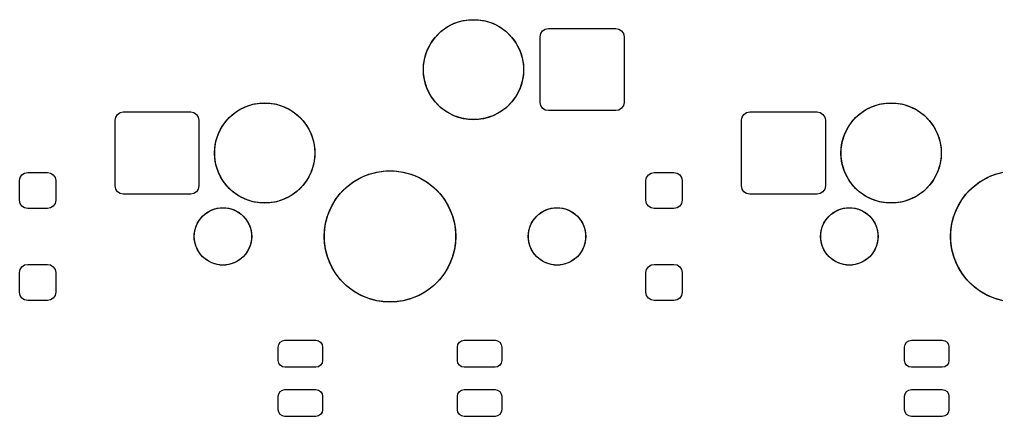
# Model space of a CAD drawing. Header units: millimetres. Extents: x 21 to 415, y -164 to -17.
# Drawn here: x 113.07 to 142.78, y -84.56 to -72.48 of the extents above; entities that cross this region are included whole.
import ezdxf

# ---------------------------------------------------------------- set-up
doc = ezdxf.new("R2010")
doc.units = ezdxf.units.MM
doc.layers.add('B.Mask', color=4, linetype='CONTINUOUS', true_color=0x02ffee)

msp = doc.modelspace()

# ---------------------------------------------------------------- linework, layer by layer
at = {"layer": 'B.Mask', "linetype": 'CONTINUOUS'}
for p, q in [((126.523371, -72.519011), (126.759725, -72.481576)), ((126.759725, -72.481576), (126.999025, -72.481576)), ((126.999025, -72.481576), (127.235379, -72.519011)), ((125.888967, -72.842256), (126.082565, -72.701599)), ((126.082565, -72.701599), (126.295783, -72.592959)), ((126.295783, -72.592959), (126.523371, -72.519011)), ((127.235379, -72.519011), (127.462967, -72.592959)), ((127.462967, -72.592959), (127.676185, -72.701599)), ((127.676185, -72.701599), (127.869783, -72.842256)), ((128.979598, -72.825098), (129.060704, -72.770905)), ((129.060704, -72.770905), (129.156375, -72.751875)), ((129.156375, -72.751875), (131.206375, -72.751875)), ((131.206375, -72.751875), (131.302046, -72.770905)), ((131.302046, -72.770905), (131.383152, -72.825098)), ((125.579099, -73.205065), (125.719756, -73.011467)), ((125.719756, -73.011467), (125.888967, -72.842256)), ((127.869783, -72.842256), (128.038994, -73.011467)), ((128.038994, -73.011467), (128.179651, -73.205065)), ((128.906375, -73.001875), (128.925405, -72.906204)), ((128.906375, -75.001875), (128.906375, -73.001875)), ((128.925405, -72.906204), (128.979598, -72.825098)), ((131.383152, -72.825098), (131.437345, -72.906204)), ((131.437345, -72.906204), (131.456375, -73.001875)), ((131.456375, -73.001875), (131.456375, -75.001875)), ((125.470459, -73.418283), (125.579099, -73.205065)), ((128.179651, -73.205065), (128.288291, -73.418283)), ((125.359076, -73.882225), (125.396511, -73.645871)), ((125.396511, -73.645871), (125.470459, -73.418283)), ((128.288291, -73.418283), (128.362239, -73.645871)), ((128.362239, -73.645871), (128.399674, -73.882225)), ((125.359076, -74.121525), (125.359076, -73.882225)), ((128.399674, -73.882225), (128.399674, -74.121525)), ((125.396511, -74.357879), (125.359076, -74.121525)), ((128.399674, -74.121525), (128.362239, -74.357879)), ((125.470459, -74.585467), (125.396511, -74.357879)), ((128.362239, -74.357879), (128.288291, -74.585467)), ((125.579099, -74.798685), (125.470459, -74.585467)), ((125.719756, -74.992283), (125.579099, -74.798685)), ((128.179651, -74.798685), (128.038994, -74.992283)), ((128.288291, -74.585467), (128.179651, -74.798685)), ((119.732565, -75.241599), (119.945783, -75.132959)), ((119.945783, -75.132959), (120.173371, -75.059011)), ((120.173371, -75.059011), (120.409725, -75.021576)), ((120.409725, -75.021576), (120.649025, -75.021576)), ((120.649025, -75.021576), (120.885379, -75.059011)), ((120.885379, -75.059011), (121.112967, -75.132959)), ((121.112967, -75.132959), (121.326185, -75.241599)), ((125.888967, -75.161494), (125.719756, -74.992283)), ((126.082565, -75.302151), (125.888967, -75.161494)), ((127.869783, -75.161494), (127.676185, -75.302151)), ((128.038994, -74.992283), (127.869783, -75.161494)), ((128.925405, -75.097546), (128.906375, -75.001875)), ((128.979598, -75.178652), (128.925405, -75.097546)), ((131.437345, -75.097546), (131.383152, -75.178652)), ((131.456375, -75.001875), (131.437345, -75.097546)), ((138.782565, -75.241599), (138.995783, -75.132959)), ((138.995783, -75.132959), (139.223371, -75.059011)), ((139.223371, -75.059011), (139.459725, -75.021576)), ((139.459725, -75.021576), (139.699025, -75.021576)), ((139.699025, -75.021576), (139.935379, -75.059011)), ((139.935379, -75.059011), (140.162967, -75.132959)), ((140.162967, -75.132959), (140.376185, -75.241599)), ((115.979375, -75.541875), (115.998405, -75.446204)), ((115.998405, -75.446204), (116.052598, -75.365098)), ((116.052598, -75.365098), (116.133704, -75.310905)), ((116.133704, -75.310905), (116.229375, -75.291875)), ((116.229375, -75.291875), (118.279375, -75.291875)), ((118.279375, -75.291875), (118.375046, -75.310905)), ((118.375046, -75.310905), (118.456152, -75.365098)), ((118.456152, -75.365098), (118.510345, -75.446204)), ((118.510345, -75.446204), (118.529375, -75.541875)), ((119.369756, -75.551467), (119.538967, -75.382256)), ((119.538967, -75.382256), (119.732565, -75.241599)), ((121.326185, -75.241599), (121.519783, -75.382256)), ((121.519783, -75.382256), (121.688994, -75.551467)), ((126.295783, -75.410791), (126.082565, -75.302151)), ((126.523371, -75.484739), (126.295783, -75.410791)), ((127.462967, -75.410791), (127.235379, -75.484739)), ((127.676185, -75.302151), (127.462967, -75.410791)), ((129.060704, -75.232845), (128.979598, -75.178652)), ((129.156375, -75.251875), (129.060704, -75.232845)), ((131.206375, -75.251875), (129.156375, -75.251875)), ((131.302046, -75.232845), (131.206375, -75.251875)), ((131.383152, -75.178652), (131.302046, -75.232845)), ((135.029375, -75.541875), (135.048405, -75.446204)), ((135.048405, -75.446204), (135.102598, -75.365098)), ((135.102598, -75.365098), (135.183704, -75.310905)), ((135.183704, -75.310905), (135.279375, -75.291875)), ((135.279375, -75.291875), (137.329375, -75.291875)), ((137.329375, -75.291875), (137.425046, -75.310905)), ((137.425046, -75.310905), (137.506152, -75.365098)), ((137.506152, -75.365098), (137.560345, -75.446204)), ((137.560345, -75.446204), (137.579375, -75.541875)), ((138.419756, -75.551467), (138.588967, -75.382256)), ((138.588967, -75.382256), (138.782565, -75.241599)), ((140.376185, -75.241599), (140.569783, -75.382256)), ((140.569783, -75.382256), (140.738994, -75.551467)), ((115.979375, -77.541875), (115.979375, -75.541875)), ((118.529375, -75.541875), (118.529375, -77.541875)), ((119.120459, -75.958283), (119.229099, -75.745065)), ((119.229099, -75.745065), (119.369756, -75.551467)), ((121.688994, -75.551467), (121.829651, -75.745065)), ((121.829651, -75.745065), (121.938291, -75.958283)), ((126.759725, -75.522174), (126.523371, -75.484739)), ((126.999025, -75.522174), (126.759725, -75.522174)), ((127.235379, -75.484739), (126.999025, -75.522174)), ((135.029375, -77.541875), (135.029375, -75.541875)), ((137.579375, -75.541875), (137.579375, -77.541875)), ((138.170459, -75.958283), (138.279099, -75.745065)), ((138.279099, -75.745065), (138.419756, -75.551467)), ((140.738994, -75.551467), (140.879651, -75.745065)), ((140.879651, -75.745065), (140.988291, -75.958283)), ((119.046511, -76.185871), (119.120459, -75.958283)), ((121.938291, -75.958283), (122.012239, -76.185871)), ((138.096511, -76.185871), (138.170459, -75.958283)), ((140.988291, -75.958283), (141.062239, -76.185871)), ((119.009076, -76.422225), (119.046511, -76.185871)), ((122.012239, -76.185871), (122.049674, -76.422225)), ((138.059076, -76.422225), (138.096511, -76.185871)), ((141.062239, -76.185871), (141.099674, -76.422225)), ((119.009076, -76.661525), (119.009076, -76.422225)), ((122.049674, -76.422225), (122.049674, -76.661525)), ((138.059076, -76.661525), (138.059076, -76.422225)), ((141.099674, -76.422225), (141.099674, -76.661525)), ((119.046511, -76.897879), (119.009076, -76.661525)), ((119.120459, -77.125467), (119.046511, -76.897879)), ((122.012239, -76.897879), (121.938291, -77.125467)), ((122.049674, -76.661525), (122.012239, -76.897879)), ((138.096511, -76.897879), (138.059076, -76.661525)), ((138.170459, -77.125467), (138.096511, -76.897879)), ((141.062239, -76.897879), (140.988291, -77.125467)), ((141.099674, -76.661525), (141.062239, -76.897879)), ((113.09278, -77.286204), (113.146973, -77.205098)), ((113.146973, -77.205098), (113.228079, -77.150905)), ((113.228079, -77.150905), (113.32375, -77.131875)), ((113.32375, -77.131875), (113.92375, -77.131875)), ((113.92375, -77.131875), (114.019421, -77.150905)), ((114.019421, -77.150905), (114.100527, -77.205098)), ((114.100527, -77.205098), (114.15472, -77.286204)), ((119.229099, -77.338685), (119.120459, -77.125467)), ((121.938291, -77.125467), (121.829651, -77.338685)), ((123.454798, -77.28813), (123.696496, -77.188015)), ((123.696496, -77.188015), (123.949194, -77.120304)), ((123.949194, -77.120304), (124.208569, -77.086157)), ((124.208569, -77.086157), (124.470181, -77.086157)), ((124.470181, -77.086157), (124.729556, -77.120304)), ((124.729556, -77.120304), (124.982254, -77.188015)), ((124.982254, -77.188015), (125.223952, -77.28813)), ((132.14278, -77.286204), (132.196973, -77.205098)), ((132.196973, -77.205098), (132.278079, -77.150905)), ((132.278079, -77.150905), (132.37375, -77.131875)), ((132.37375, -77.131875), (132.97375, -77.131875)), ((132.97375, -77.131875), (133.069421, -77.150905)), ((133.069421, -77.150905), (133.150527, -77.205098)), ((133.150527, -77.205098), (133.20472, -77.286204)), ((138.279099, -77.338685), (138.170459, -77.125467)), ((140.988291, -77.125467), (140.879651, -77.338685)), ((142.504798, -77.28813), (142.746496, -77.188015)), ((142.746496, -77.188015), (142.999194, -77.120304)), ((113.07375, -77.381875), (113.09278, -77.286204)), ((113.07375, -77.981875), (113.07375, -77.381875)), ((114.15472, -77.286204), (114.17375, -77.381875)), ((114.17375, -77.381875), (114.17375, -77.981875)), ((119.369756, -77.532283), (119.229099, -77.338685)), ((119.538967, -77.701494), (119.369756, -77.532283)), ((121.688994, -77.532283), (121.519783, -77.701494)), ((121.829651, -77.338685), (121.688994, -77.532283)), ((123.020683, -77.578195), (123.228235, -77.418936)), ((123.228235, -77.418936), (123.454798, -77.28813)), ((125.223952, -77.28813), (125.450515, -77.418936)), ((125.450515, -77.418936), (125.658067, -77.578195)), ((132.12375, -77.381875), (132.14278, -77.286204)), ((132.12375, -77.981875), (132.12375, -77.381875)), ((133.20472, -77.286204), (133.22375, -77.381875)), ((133.22375, -77.381875), (133.22375, -77.981875)), ((138.419756, -77.532283), (138.279099, -77.338685)), ((138.588967, -77.701494), (138.419756, -77.532283)), ((140.738994, -77.532283), (140.569783, -77.701494)), ((140.879651, -77.338685), (140.738994, -77.532283)), ((142.070683, -77.578195), (142.278235, -77.418936)), ((142.278235, -77.418936), (142.504798, -77.28813)), ((115.998405, -77.637546), (115.979375, -77.541875)), ((116.052598, -77.718652), (115.998405, -77.637546)), ((116.133704, -77.772845), (116.052598, -77.718652)), ((116.229375, -77.791875), (116.133704, -77.772845)), ((118.279375, -77.791875), (116.229375, -77.791875)), ((118.375046, -77.772845), (118.279375, -77.791875)), ((118.456152, -77.718652), (118.375046, -77.772845)), ((118.510345, -77.637546), (118.456152, -77.718652)), ((118.529375, -77.541875), (118.510345, -77.637546)), ((119.732565, -77.842151), (119.538967, -77.701494)), ((121.519783, -77.701494), (121.326185, -77.842151)), ((122.676436, -77.970735), (122.835695, -77.763183)), ((122.835695, -77.763183), (123.020683, -77.578195)), ((125.658067, -77.578195), (125.843055, -77.763183)), ((125.843055, -77.763183), (126.002314, -77.970735)), ((135.048405, -77.637546), (135.029375, -77.541875)), ((135.102598, -77.718652), (135.048405, -77.637546)), ((135.183704, -77.772845), (135.102598, -77.718652)), ((135.279375, -77.791875), (135.183704, -77.772845)), ((137.329375, -77.791875), (135.279375, -77.791875)), ((137.425046, -77.772845), (137.329375, -77.791875)), ((137.506152, -77.718652), (137.425046, -77.772845)), ((137.560345, -77.637546), (137.506152, -77.718652)), ((137.579375, -77.541875), (137.560345, -77.637546)), ((138.782565, -77.842151), (138.588967, -77.701494)), ((140.569783, -77.701494), (140.376185, -77.842151)), ((141.726436, -77.970735), (141.885695, -77.763183)), ((141.885695, -77.763183), (142.070683, -77.578195)), ((113.09278, -78.077546), (113.07375, -77.981875)), ((113.146973, -78.158652), (113.09278, -78.077546)), ((114.15472, -78.077546), (114.100527, -78.158652)), ((114.17375, -77.981875), (114.15472, -78.077546)), ((119.945783, -77.950791), (119.732565, -77.842151)), ((120.173371, -78.024739), (119.945783, -77.950791)), ((120.409725, -78.062174), (120.173371, -78.024739)), ((120.649025, -78.062174), (120.409725, -78.062174)), ((120.885379, -78.024739), (120.649025, -78.062174)), ((121.112967, -77.950791), (120.885379, -78.024739)), ((121.326185, -77.842151), (121.112967, -77.950791)), ((122.54563, -78.197298), (122.676436, -77.970735)), ((126.002314, -77.970735), (126.13312, -78.197298)), ((132.14278, -78.077546), (132.12375, -77.981875)), ((132.196973, -78.158652), (132.14278, -78.077546)), ((133.20472, -78.077546), (133.150527, -78.158652)), ((133.22375, -77.981875), (133.20472, -78.077546)), ((138.995783, -77.950791), (138.782565, -77.842151)), ((139.223371, -78.024739), (138.995783, -77.950791)), ((139.459725, -78.062174), (139.223371, -78.024739)), ((139.699025, -78.062174), (139.459725, -78.062174)), ((139.935379, -78.024739), (139.699025, -78.062174)), ((140.162967, -77.950791), (139.935379, -78.024739)), ((140.376185, -77.842151), (140.162967, -77.950791)), ((141.59563, -78.197298), (141.726436, -77.970735)), ((113.228079, -78.212845), (113.146973, -78.158652)), ((113.32375, -78.231875), (113.228079, -78.212845)), ((113.92375, -78.231875), (113.32375, -78.231875)), ((114.019421, -78.212845), (113.92375, -78.231875)), ((114.100527, -78.158652), (114.019421, -78.212845)), ((118.582991, -78.526781), (118.704281, -78.405491)), ((118.704281, -78.405491), (118.846903, -78.310194)), ((118.846903, -78.310194), (119.005376, -78.244552)), ((119.005376, -78.244552), (119.17361, -78.211088)), ((119.17361, -78.211088), (119.34514, -78.211088)), ((119.34514, -78.211088), (119.513374, -78.244552)), ((119.513374, -78.244552), (119.671847, -78.310194)), ((119.671847, -78.310194), (119.814469, -78.405491)), ((119.814469, -78.405491), (119.935759, -78.526781)), ((122.445515, -78.438996), (122.54563, -78.197298)), ((126.13312, -78.197298), (126.233235, -78.438996)), ((128.742991, -78.526781), (128.864281, -78.405491)), ((128.864281, -78.405491), (129.006903, -78.310194)), ((129.006903, -78.310194), (129.165376, -78.244552)), ((129.165376, -78.244552), (129.33361, -78.211088)), ((129.33361, -78.211088), (129.50514, -78.211088)), ((129.50514, -78.211088), (129.673374, -78.244552)), ((129.673374, -78.244552), (129.831847, -78.310194)), ((129.831847, -78.310194), (129.974469, -78.405491)), ((129.974469, -78.405491), (130.095759, -78.526781)), ((132.278079, -78.212845), (132.196973, -78.158652)), ((132.37375, -78.231875), (132.278079, -78.212845)), ((132.97375, -78.231875), (132.37375, -78.231875)), ((133.069421, -78.212845), (132.97375, -78.231875)), ((133.150527, -78.158652), (133.069421, -78.212845)), ((137.632991, -78.526781), (137.754281, -78.405491)), ((137.754281, -78.405491), (137.896903, -78.310194)), ((137.896903, -78.310194), (138.055376, -78.244552)), ((138.055376, -78.244552), (138.22361, -78.211088)), ((138.22361, -78.211088), (138.39514, -78.211088)), ((138.39514, -78.211088), (138.563374, -78.244552)), ((138.563374, -78.244552), (138.721847, -78.310194)), ((138.721847, -78.310194), (138.864469, -78.405491)), ((138.864469, -78.405491), (138.985759, -78.526781)), ((141.495515, -78.438996), (141.59563, -78.197298)), ((118.422052, -78.827876), (118.487694, -78.669403)), ((118.487694, -78.669403), (118.582991, -78.526781)), ((119.935759, -78.526781), (120.031056, -78.669403)), ((120.031056, -78.669403), (120.096698, -78.827876)), ((122.343657, -78.951069), (122.377804, -78.691694)), ((122.377804, -78.691694), (122.445515, -78.438996)), ((126.233235, -78.438996), (126.300946, -78.691694)), ((126.300946, -78.691694), (126.335093, -78.951069)), ((128.582052, -78.827876), (128.647694, -78.669403)), ((128.647694, -78.669403), (128.742991, -78.526781)), ((130.095759, -78.526781), (130.191056, -78.669403)), ((130.191056, -78.669403), (130.256698, -78.827876)), ((137.472052, -78.827876), (137.537694, -78.669403)), ((137.537694, -78.669403), (137.632991, -78.526781)), ((138.985759, -78.526781), (139.081056, -78.669403)), ((139.081056, -78.669403), (139.146698, -78.827876)), ((141.393657, -78.951069), (141.427804, -78.691694)), ((141.427804, -78.691694), (141.495515, -78.438996)), ((118.388588, -78.99611), (118.422052, -78.827876)), ((118.388588, -79.16764), (118.388588, -78.99611)), ((120.096698, -78.827876), (120.130162, -78.99611)), ((120.130162, -78.99611), (120.130162, -79.16764)), ((122.343657, -79.212681), (122.343657, -78.951069)), ((126.335093, -78.951069), (126.335093, -79.212681)), ((128.548588, -78.99611), (128.582052, -78.827876)), ((128.548588, -79.16764), (128.548588, -78.99611)), ((130.256698, -78.827876), (130.290162, -78.99611)), ((130.290162, -78.99611), (130.290162, -79.16764)), ((137.438588, -78.99611), (137.472052, -78.827876)), ((137.438588, -79.16764), (137.438588, -78.99611)), ((139.146698, -78.827876), (139.180162, -78.99611)), ((139.180162, -78.99611), (139.180162, -79.16764)), ((141.393657, -79.212681), (141.393657, -78.951069)), ((118.422052, -79.335874), (118.388588, -79.16764)), ((120.130162, -79.16764), (120.096698, -79.335874)), ((122.377804, -79.472056), (122.343657, -79.212681)), ((126.335093, -79.212681), (126.300946, -79.472056)), ((128.582052, -79.335874), (128.548588, -79.16764)), ((130.290162, -79.16764), (130.256698, -79.335874)), ((137.472052, -79.335874), (137.438588, -79.16764)), ((139.180162, -79.16764), (139.146698, -79.335874)), ((141.427804, -79.472056), (141.393657, -79.212681)), ((118.487694, -79.494347), (118.422052, -79.335874)), ((118.582991, -79.636969), (118.487694, -79.494347)), ((120.031056, -79.494347), (119.935759, -79.636969)), ((120.096698, -79.335874), (120.031056, -79.494347)), ((122.445515, -79.724754), (122.377804, -79.472056)), ((126.300946, -79.472056), (126.233235, -79.724754)), ((128.647694, -79.494347), (128.582052, -79.335874)), ((128.742991, -79.636969), (128.647694, -79.494347)), ((130.191056, -79.494347), (130.095759, -79.636969)), ((130.256698, -79.335874), (130.191056, -79.494347)), ((137.537694, -79.494347), (137.472052, -79.335874)), ((137.632991, -79.636969), (137.537694, -79.494347)), ((139.081056, -79.494347), (138.985759, -79.636969)), ((139.146698, -79.335874), (139.081056, -79.494347)), ((141.495515, -79.724754), (141.427804, -79.472056)), ((118.704281, -79.758259), (118.582991, -79.636969)), ((118.846903, -79.853556), (118.704281, -79.758259)), ((119.005376, -79.919198), (118.846903, -79.853556)), ((119.671847, -79.853556), (119.513374, -79.919198)), ((119.814469, -79.758259), (119.671847, -79.853556)), ((119.935759, -79.636969), (119.814469, -79.758259)), ((122.54563, -79.966452), (122.445515, -79.724754)), ((126.233235, -79.724754), (126.13312, -79.966452)), ((128.864281, -79.758259), (128.742991, -79.636969)), ((129.006903, -79.853556), (128.864281, -79.758259)), ((129.165376, -79.919198), (129.006903, -79.853556)), ((129.831847, -79.853556), (129.673374, -79.919198)), ((129.974469, -79.758259), (129.831847, -79.853556)), ((130.095759, -79.636969), (129.974469, -79.758259)), ((137.754281, -79.758259), (137.632991, -79.636969)), ((137.896903, -79.853556), (137.754281, -79.758259)), ((138.055376, -79.919198), (137.896903, -79.853556)), ((138.721847, -79.853556), (138.563374, -79.919198)), ((138.864469, -79.758259), (138.721847, -79.853556)), ((138.985759, -79.636969), (138.864469, -79.758259)), ((141.59563, -79.966452), (141.495515, -79.724754)), ((113.07375, -80.181875), (113.09278, -80.086204)), ((113.07375, -80.781875), (113.07375, -80.181875)), ((113.09278, -80.086204), (113.146973, -80.005098)), ((113.146973, -80.005098), (113.228079, -79.950905)), ((113.228079, -79.950905), (113.32375, -79.931875)), ((113.32375, -79.931875), (113.92375, -79.931875)), ((113.92375, -79.931875), (114.019421, -79.950905)), ((114.019421, -79.950905), (114.100527, -80.005098)), ((114.100527, -80.005098), (114.15472, -80.086204)), ((114.15472, -80.086204), (114.17375, -80.181875)), ((114.17375, -80.181875), (114.17375, -80.781875)), ((119.17361, -79.952662), (119.005376, -79.919198)), ((119.34514, -79.952662), (119.17361, -79.952662)), ((119.513374, -79.919198), (119.34514, -79.952662)), ((122.676436, -80.193015), (122.54563, -79.966452)), ((122.835695, -80.400567), (122.676436, -80.193015)), ((126.002314, -80.193015), (125.843055, -80.400567)), ((126.13312, -79.966452), (126.002314, -80.193015)), ((129.33361, -79.952662), (129.165376, -79.919198)), ((129.50514, -79.952662), (129.33361, -79.952662)), ((129.673374, -79.919198), (129.50514, -79.952662)), ((132.12375, -80.181875), (132.14278, -80.086204)), ((132.12375, -80.781875), (132.12375, -80.181875)), ((132.14278, -80.086204), (132.196973, -80.005098)), ((132.196973, -80.005098), (132.278079, -79.950905)), ((132.278079, -79.950905), (132.37375, -79.931875)), ((132.37375, -79.931875), (132.97375, -79.931875)), ((132.97375, -79.931875), (133.069421, -79.950905)), ((133.069421, -79.950905), (133.150527, -80.005098)), ((133.150527, -80.005098), (133.20472, -80.086204)), ((133.20472, -80.086204), (133.22375, -80.181875)), ((133.22375, -80.181875), (133.22375, -80.781875)), ((138.22361, -79.952662), (138.055376, -79.919198)), ((138.39514, -79.952662), (138.22361, -79.952662)), ((138.563374, -79.919198), (138.39514, -79.952662)), ((141.726436, -80.193015), (141.59563, -79.966452)), ((141.885695, -80.400567), (141.726436, -80.193015)), ((123.020683, -80.585555), (122.835695, -80.400567)), ((125.843055, -80.400567), (125.658067, -80.585555)), ((142.070683, -80.585555), (141.885695, -80.400567)), ((113.09278, -80.877546), (113.07375, -80.781875)), ((114.17375, -80.781875), (114.15472, -80.877546)), ((123.228235, -80.744814), (123.020683, -80.585555)), ((123.454798, -80.87562), (123.228235, -80.744814)), ((125.450515, -80.744814), (125.223952, -80.87562)), ((125.658067, -80.585555), (125.450515, -80.744814)), ((132.14278, -80.877546), (132.12375, -80.781875)), ((133.22375, -80.781875), (133.20472, -80.877546)), ((142.278235, -80.744814), (142.070683, -80.585555)), ((142.504798, -80.87562), (142.278235, -80.744814)), ((113.146973, -80.958652), (113.09278, -80.877546)), ((113.228079, -81.012845), (113.146973, -80.958652)), ((113.32375, -81.031875), (113.228079, -81.012845)), ((113.92375, -81.031875), (113.32375, -81.031875)), ((114.019421, -81.012845), (113.92375, -81.031875)), ((114.100527, -80.958652), (114.019421, -81.012845)), ((114.15472, -80.877546), (114.100527, -80.958652)), ((123.696496, -80.975735), (123.454798, -80.87562)), ((123.949194, -81.043446), (123.696496, -80.975735)), ((124.208569, -81.077593), (123.949194, -81.043446)), ((124.470181, -81.077593), (124.208569, -81.077593)), ((124.729556, -81.043446), (124.470181, -81.077593)), ((124.982254, -80.975735), (124.729556, -81.043446)), ((125.223952, -80.87562), (124.982254, -80.975735)), ((132.196973, -80.958652), (132.14278, -80.877546)), ((132.278079, -81.012845), (132.196973, -80.958652)), ((132.37375, -81.031875), (132.278079, -81.012845)), ((132.97375, -81.031875), (132.37375, -81.031875)), ((133.069421, -81.012845), (132.97375, -81.031875)), ((133.150527, -80.958652), (133.069421, -81.012845)), ((133.20472, -80.877546), (133.150527, -80.958652)), ((142.746496, -80.975735), (142.504798, -80.87562)), ((142.999194, -81.043446), (142.746496, -80.975735)), ((120.999418, -82.303793), (121.065925, -82.259355)), ((121.065925, -82.259355), (121.144375, -82.24375)), ((121.144375, -82.24375), (122.084375, -82.24375)), ((122.084375, -82.24375), (122.162825, -82.259355)), ((122.162825, -82.259355), (122.229332, -82.303793)), ((126.449418, -82.303793), (126.515925, -82.259355)), ((126.515925, -82.259355), (126.594375, -82.24375)), ((126.594375, -82.24375), (127.534375, -82.24375)), ((127.534375, -82.24375), (127.612825, -82.259355)), ((127.612825, -82.259355), (127.679332, -82.303793)), ((140.049418, -82.303793), (140.115925, -82.259355)), ((140.115925, -82.259355), (140.194375, -82.24375)), ((140.194375, -82.24375), (141.134375, -82.24375)), ((141.134375, -82.24375), (141.212825, -82.259355)), ((141.212825, -82.259355), (141.279332, -82.303793)), ((120.939375, -82.44875), (120.95498, -82.3703)), ((120.939375, -82.85875), (120.939375, -82.44875)), ((120.95498, -82.3703), (120.999418, -82.303793)), ((122.229332, -82.303793), (122.27377, -82.3703)), ((122.27377, -82.3703), (122.289375, -82.44875)), ((122.289375, -82.44875), (122.289375, -82.85875)), ((126.389375, -82.44875), (126.40498, -82.3703)), ((126.389375, -82.85875), (126.389375, -82.44875)), ((126.40498, -82.3703), (126.449418, -82.303793)), ((127.679332, -82.303793), (127.72377, -82.3703)), ((127.72377, -82.3703), (127.739375, -82.44875)), ((127.739375, -82.44875), (127.739375, -82.85875)), ((139.989375, -82.44875), (140.00498, -82.3703)), ((139.989375, -82.85875), (139.989375, -82.44875)), ((140.00498, -82.3703), (140.049418, -82.303793)), ((141.279332, -82.303793), (141.32377, -82.3703)), ((141.32377, -82.3703), (141.339375, -82.44875)), ((141.339375, -82.44875), (141.339375, -82.85875)), ((120.95498, -82.9372), (120.939375, -82.85875)), ((122.289375, -82.85875), (122.27377, -82.9372)), ((126.40498, -82.9372), (126.389375, -82.85875)), ((127.739375, -82.85875), (127.72377, -82.9372)), ((140.00498, -82.9372), (139.989375, -82.85875)), ((141.339375, -82.85875), (141.32377, -82.9372)), ((120.999418, -83.003707), (120.95498, -82.9372)), ((121.065925, -83.048145), (120.999418, -83.003707)), ((121.144375, -83.06375), (121.065925, -83.048145)), ((122.084375, -83.06375), (121.144375, -83.06375)), ((122.162825, -83.048145), (122.084375, -83.06375)), ((122.229332, -83.003707), (122.162825, -83.048145)), ((122.27377, -82.9372), (122.229332, -83.003707)), ((126.449418, -83.003707), (126.40498, -82.9372)), ((126.515925, -83.048145), (126.449418, -83.003707)), ((126.594375, -83.06375), (126.515925, -83.048145)), ((127.534375, -83.06375), (126.594375, -83.06375)), ((127.612825, -83.048145), (127.534375, -83.06375)), ((127.679332, -83.003707), (127.612825, -83.048145)), ((127.72377, -82.9372), (127.679332, -83.003707)), ((140.049418, -83.003707), (140.00498, -82.9372)), ((140.115925, -83.048145), (140.049418, -83.003707)), ((140.194375, -83.06375), (140.115925, -83.048145)), ((141.134375, -83.06375), (140.194375, -83.06375)), ((141.212825, -83.048145), (141.134375, -83.06375)), ((141.279332, -83.003707), (141.212825, -83.048145)), ((141.32377, -82.9372), (141.279332, -83.003707)), ((120.999418, -83.803793), (121.065925, -83.759355)), ((121.065925, -83.759355), (121.144375, -83.74375)), ((121.144375, -83.74375), (122.084375, -83.74375)), ((122.084375, -83.74375), (122.162825, -83.759355)), ((122.162825, -83.759355), (122.229332, -83.803793)), ((126.449418, -83.803793), (126.515925, -83.759355)), ((126.515925, -83.759355), (126.594375, -83.74375)), ((126.594375, -83.74375), (127.534375, -83.74375)), ((127.534375, -83.74375), (127.612825, -83.759355)), ((127.612825, -83.759355), (127.679332, -83.803793)), ((140.049418, -83.803793), (140.115925, -83.759355)), ((140.115925, -83.759355), (140.194375, -83.74375)), ((140.194375, -83.74375), (141.134375, -83.74375)), ((141.134375, -83.74375), (141.212825, -83.759355)), ((141.212825, -83.759355), (141.279332, -83.803793)), ((120.939375, -83.94875), (120.95498, -83.8703)), ((120.939375, -84.35875), (120.939375, -83.94875)), ((120.95498, -83.8703), (120.999418, -83.803793)), ((122.229332, -83.803793), (122.27377, -83.8703)), ((122.27377, -83.8703), (122.289375, -83.94875)), ((122.289375, -83.94875), (122.289375, -84.35875)), ((126.389375, -83.94875), (126.40498, -83.8703)), ((126.389375, -84.35875), (126.389375, -83.94875)), ((126.40498, -83.8703), (126.449418, -83.803793)), ((127.679332, -83.803793), (127.72377, -83.8703)), ((127.72377, -83.8703), (127.739375, -83.94875)), ((127.739375, -83.94875), (127.739375, -84.35875)), ((139.989375, -83.94875), (140.00498, -83.8703)), ((139.989375, -84.35875), (139.989375, -83.94875)), ((140.00498, -83.8703), (140.049418, -83.803793)), ((141.279332, -83.803793), (141.32377, -83.8703)), ((141.32377, -83.8703), (141.339375, -83.94875)), ((141.339375, -83.94875), (141.339375, -84.35875)), ((120.95498, -84.4372), (120.939375, -84.35875)), ((122.289375, -84.35875), (122.27377, -84.4372)), ((126.40498, -84.4372), (126.389375, -84.35875)), ((127.739375, -84.35875), (127.72377, -84.4372)), ((140.00498, -84.4372), (139.989375, -84.35875)), ((141.339375, -84.35875), (141.32377, -84.4372)), ((120.999418, -84.503707), (120.95498, -84.4372)), ((121.065925, -84.548145), (120.999418, -84.503707)), ((121.144375, -84.56375), (121.065925, -84.548145)), ((122.084375, -84.56375), (121.144375, -84.56375)), ((122.162825, -84.548145), (122.084375, -84.56375)), ((122.229332, -84.503707), (122.162825, -84.548145)), ((122.27377, -84.4372), (122.229332, -84.503707)), ((126.449418, -84.503707), (126.40498, -84.4372)), ((126.515925, -84.548145), (126.449418, -84.503707)), ((126.594375, -84.56375), (126.515925, -84.548145)), ((127.534375, -84.56375), (126.594375, -84.56375)), ((127.612825, -84.548145), (127.534375, -84.56375)), ((127.679332, -84.503707), (127.612825, -84.548145)), ((127.72377, -84.4372), (127.679332, -84.503707)), ((140.049418, -84.503707), (140.00498, -84.4372)), ((140.115925, -84.548145), (140.049418, -84.503707)), ((140.194375, -84.56375), (140.115925, -84.548145)), ((141.134375, -84.56375), (140.194375, -84.56375)), ((141.212825, -84.548145), (141.134375, -84.56375)), ((141.279332, -84.503707), (141.212825, -84.548145)), ((141.32377, -84.4372), (141.279332, -84.503707))]:
    msp.add_line(p, q, dxfattribs=at)
at = {"layer": 'B.Mask'}
for centre, radius in [((126.879375, -74.001875), 1.525), ((126.879375, -74.001875), 1.524999), ((120.529375, -76.541875), 1.525), ((120.529375, -76.541875), 1.524999), ((139.579375, -76.541875), 1.525), ((139.579375, -76.541875), 1.524999), ((124.339375, -79.081875), 2), ((124.339375, -79.081875), 1.999999), ((143.389375, -79.081875), 2), ((143.389375, -79.081875), 1.999999), ((119.259375, -79.081875), 0.875), ((119.259375, -79.081875), 0.874999), ((129.419375, -79.081875), 0.875), ((129.419375, -79.081875), 0.874999), ((138.309375, -79.081875), 0.875), ((138.309375, -79.081875), 0.874999)]:
    msp.add_circle(centre, radius, dxfattribs=at)

doc.saveas('drawing.dxf')
